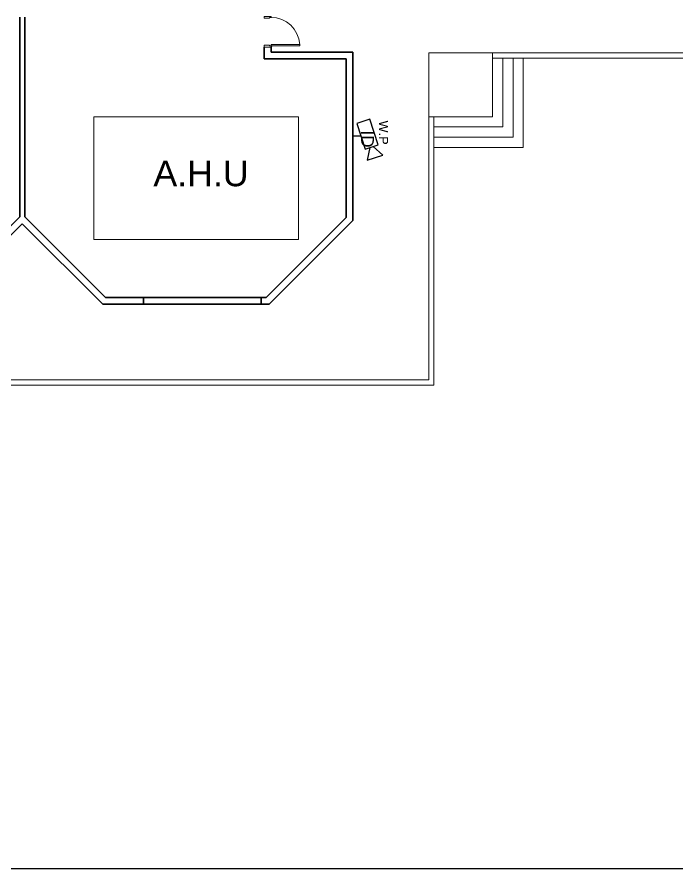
# Model space of a CAD drawing. Extents: x -15 to 263, y 300 to 484.
# Drawn here: x 46.05 to 65.41, y 312.72 to 337.73 of the extents above; entities that cross this region are included whole.
import ezdxf

# ---------------------------------------------------------------- set-up
doc = ezdxf.new("R2010")
doc.units = 0
doc.header["$LTSCALE"] = 0.15
for name, color, linetype in [('0 CCTV', 252, 'Continuous'), ('0 sockets', 252, 'Continuous'), ('bound', 252, 'Continuous'), ('CCTV', 4, 'Continuous')]:
    doc.layers.add(name, color=color, linetype=linetype)
for name, color, linetype, lineweight in [('anal', 252, 'Continuous', 20), ('DOOR', 252, 'Continuous', 20), ('E-LT-CKT-NM', 7, 'Continuous', 30), ('wall', 252, 'Continuous', 30)]:
    doc.layers.add(name, color=color, linetype=linetype, lineweight=lineweight)
doc.styles.add('Arial_3', font='arial.ttf', dxfattribs={"height": 2.345885})
doc.styles.add('SDC-TEXT-ARB', font='sdc-arb.shx')

# ---------------------------------------------------------------- blocks, each defined once
blk = doc.blocks.new('D90')
at = {"layer": 'DOOR'}
for points in [[(0.03, 0.2), (0.03, 1.04), (0.078, 1.04), (0.078, 0.2)], [(0.03, 0.2), (0, 0.2), (0, 0), (0.05, 0), (0.05, 0.15), (0.03, 0.15)], [(0.87, 0.2), (0.9, 0.2), (0.9, 0), (0.85, 0), (0.85, 0.15), (0.87, 0.15)]]:
    blk.add_lwpolyline(points, close=True, dxfattribs=at)
blk.add_circle((0.02, 0.21), 0.01, dxfattribs=at)
blk.add_arc((0.025, 0.197), 0.845, 0.2218, 86.3889, dxfattribs=at)
blk = doc.blocks.new('ARCH')
at = {"layer": 'anal'}
for p, q in [((96.525, 336.675), (58.125, 336.675)), ((58.125, 336.675), (58.125, 329.4)), ((60, 336.675), (60, 335.4)), ((96.675, 336.525), (60, 336.525)), ((60.3, 336.525), (60.3, 335.4)), ((60.6, 336.525), (60.6, 335.4)), ((60.9, 336.525), (60.9, 335.4)), ((60, 335.4), (60, 334.8)), ((60.3, 335.4), (60.3, 334.5)), ((60.6, 335.4), (60.6, 334.2)), ((60.9, 335.4), (60.9, 333.9)), ((60, 334.8), (58.125, 334.8)), ((58.275, 334.8), (58.275, 329.4)), ((60.3, 334.5), (58.275, 334.5)), ((60.6, 334.2), (58.275, 334.2)), ((60.9, 333.9), (58.275, 333.9)), ((58.125, 329.4), (58.125, 327.075)), ((58.275, 329.4), (58.275, 326.925)), ((58.275, 326.925), (34.725, 326.925)), ((58.125, 327.075), (36.075, 327.075))]:
    blk.add_line(p, q, dxfattribs=at)
blk.add_lwpolyline([(54.3, 334.8), (48.3, 334.8), (48.3, 331.2), (54.3, 331.2)], close=True, dxfattribs=at)
at = {"layer": 'bound', "color": 2}
blk.add_lwpolyline([(91.902, 377.348), (94.426, 377.348), (94.426, 312.722), (-14.994, 312.722), (-14.994, 377.09), (94.639, 377.09)], dxfattribs=at)
at = {"layer": 'wall'}
for p, q in [((46.125, 331.866), (46.125, 337.727)), ((46.275, 331.866), (46.275, 337.727)), ((53.3, 336.5), (53.3, 336.848)), ((53.5, 336.7), (53.5, 336.848)), ((55.9, 336.7), (53.5, 336.7)), ((55.9, 336.7), (55.9, 331.759)), ((55.7, 336.5), (53.3, 336.5)), ((55.7, 336.5), (55.7, 331.841)), ((46.125, 331.866), (43.759, 329.5)), ((48.641, 329.5), (46.275, 331.866)), ((55.7, 331.841), (53.359, 329.5)), ((46.2, 331.659), (43.871, 329.329)), ((48.559, 329.3), (46.2, 331.659)), ((55.9, 331.759), (53.441, 329.3)), ((48.641, 329.5), (53.359, 329.5)), ((49.759, 329.475), (49.759, 329.3)), ((53.209, 329.5), (53.209, 329.3)), ((53.4, 329.3), (48.559, 329.3)), ((53.441, 329.3), (48.6, 329.3))]:
    blk.add_line(p, q, dxfattribs=at)
at = {"layer": 'DOOR', "xscale": -1, "rotation": 270}
blk.add_blockref('D90', (53.3, 336.848), dxfattribs=at)
at = {"layer": 'anal', "insert": (50.047, 333.512), "char_height": 0.75, "width": 4.8, "attachment_point": 1}
blk.add_mtext('{\\fArial|b0|i0|c0|p34;A.H.U}', dxfattribs=at)
blk = doc.blocks.new('f4')
at = {"layer": 'CCTV'}
for p, q in [((94306, 51895), (94306, 51688)), ((94444, 51688), (94167, 51688))]:
    blk.add_line(p, q, dxfattribs=at)
at = {"layer": 'CCTV', "flags": 128}
blk.add_lwpolyline([(94528, 52333), (93870, 52123), (93977, 51790), (94634, 52000)], close=True, dxfattribs=at)
blk.add_lwpolyline([(94595, 52123), (94921, 52055), (94794, 52454), (94567, 52210)], dxfattribs=at)
at = {"layer": 'CCTV', "color": 7, "lineweight": 15, "insert": (93904, 52590), "char_height": 234.6, "width": 738.13, "attachment_point": 1, "line_spacing_factor": 0.941778, "style": 'Arial_3'}
blk.add_mtext('W.P', dxfattribs=at)
at = {"layer": 'E-LT-CKT-NM', "style": 'SDC-TEXT-ARB'}
blk.add_attdef('ID', (94159, 51899), '', height=326, dxfattribs=at)
blk = doc.blocks.new('AS')
at = {"layer": 'E-LT-CKT-NM', "xscale": 0.001146844099872414, "yscale": 0.001146844099872414, "zscale": 0.001146844099872414}
blk.add_blockref('f4', (-108.154, -59.278), dxfattribs=at).add_auto_attribs({'ID': 'ID'})

msp = doc.modelspace()

# ---------------------------------------------------------------- block references
at = {"layer": '0 CCTV', "color": 3, "rotation": 270}
msp.add_blockref('AS', (55.9, 334.229), dxfattribs=at)
at = {"layer": '0 sockets', "color": 3}
msp.add_blockref('ARCH', (0, 0), dxfattribs=at)

doc.saveas('drawing.dxf')
